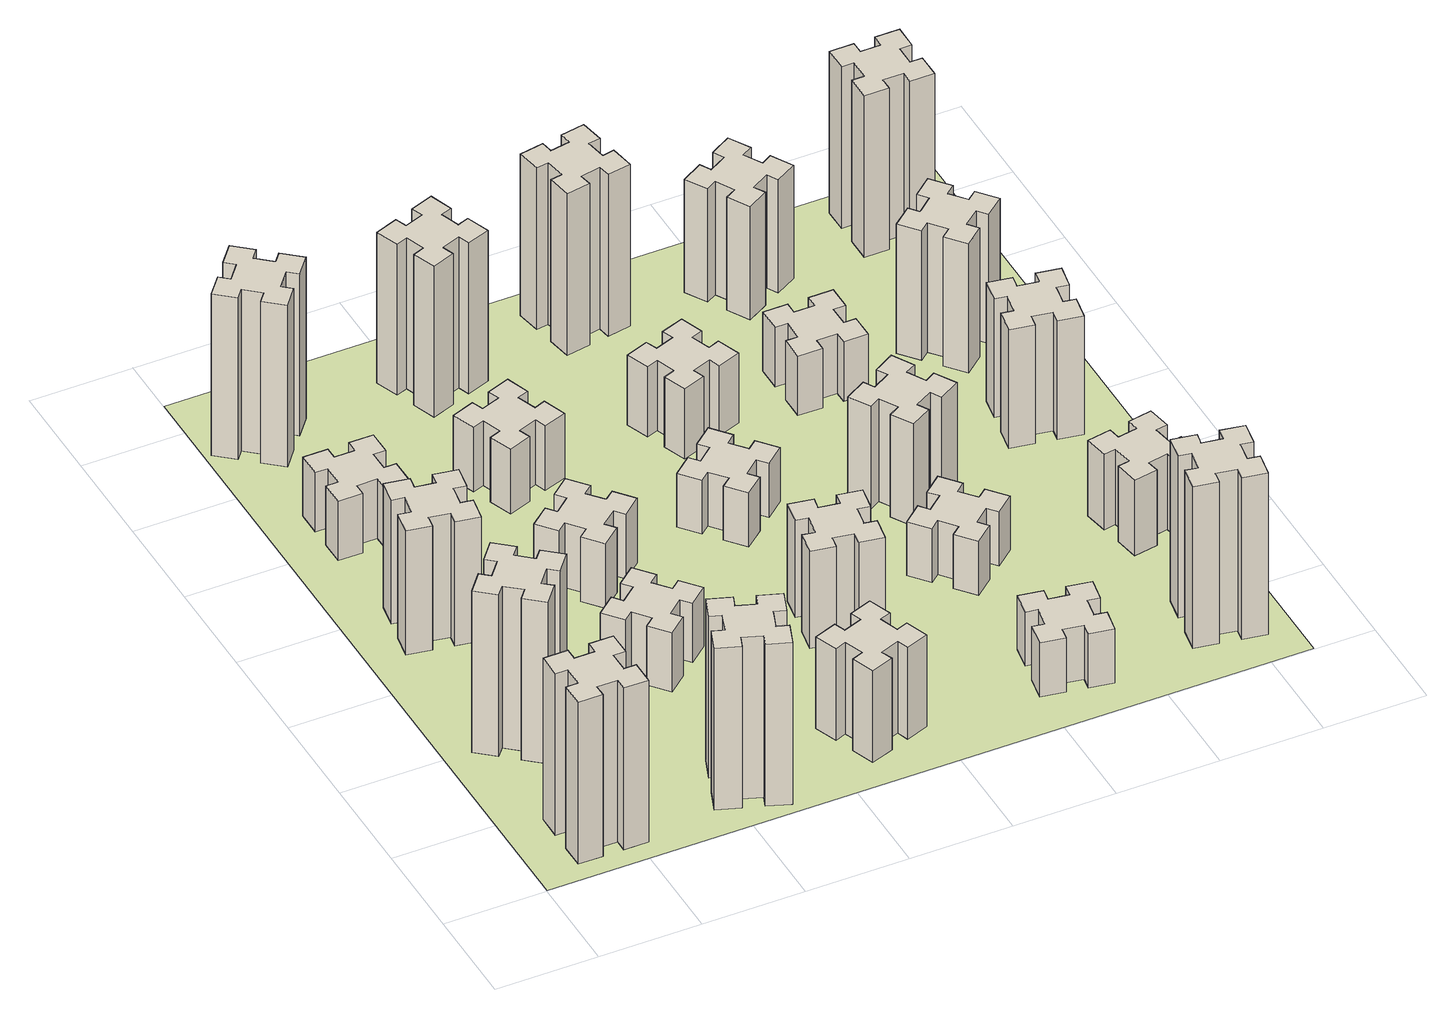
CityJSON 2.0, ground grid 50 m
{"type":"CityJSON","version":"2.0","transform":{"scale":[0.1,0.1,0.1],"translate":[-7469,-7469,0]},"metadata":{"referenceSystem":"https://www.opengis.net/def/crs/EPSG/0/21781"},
"CityObjects":{
"building1":{"type":"Building","attributes":{"class":"1000","function":"1000","usage":"1000","yearOfConstruction":2016,"roofType":"1000","measuredHeight":90,"storeysAboveGround":30,"storeysBelowGround":0},"geometry":[{"type":"Solid","lod":"1","boundaries":[[[[0,1,2,3,4,5,6,7,8,9,10,11,12,13,14,15,16,17,18,19]],[[17,16,20,21]],[[16,15,22,20]],[[15,14,23,22]],[[14,13,24,23]],[[13,12,25,24]],[[12,11,26,25]],[[11,10,27,26]],[[10,9,28,27]],[[9,8,29,28]],[[8,7,30,29]],[[7,6,31,30]],[[6,5,32,31]],[[5,4,33,32]],[[4,3,34,33]],[[3,2,35,34]],[[2,1,36,35]],[[1,0,37,36]],[[0,19,38,37]],[[19,18,39,38]],[[18,17,21,39]],[[24,25,26,27,28,29,30,31,32,33,34,35,36,37,38,39,21,20,22,23]]]]}]},
"building2":{"type":"Building","attributes":{"class":"1000","function":"1000","usage":"1000","yearOfConstruction":2016,"roofType":"1000","measuredHeight":90,"storeysAboveGround":30,"storeysBelowGround":0},"geometry":[{"type":"Solid","lod":"1","boundaries":[[[[40,41,42,43,44,45,46,47,48,49,50,51,52,53,54,55,56,57,58,59]],[[57,56,60,61]],[[56,55,62,60]],[[55,54,63,62]],[[54,53,64,63]],[[53,52,65,64]],[[52,51,66,65]],[[51,50,67,66]],[[50,49,68,67]],[[49,48,69,68]],[[48,47,70,69]],[[47,46,71,70]],[[46,45,72,71]],[[45,44,73,72]],[[44,43,74,73]],[[43,42,75,74]],[[42,41,76,75]],[[41,40,77,76]],[[40,59,78,77]],[[59,58,79,78]],[[58,57,61,79]],[[64,65,66,67,68,69,70,71,72,73,74,75,76,77,78,79,61,60,62,63]]]]}]},
"building3":{"type":"Building","attributes":{"class":"1000","function":"1000","usage":"1000","yearOfConstruction":2016,"roofType":"1000","measuredHeight":69,"storeysAboveGround":30,"storeysBelowGround":0},"geometry":[{"type":"Solid","lod":"1","boundaries":[[[[80,81,82,83,84,85,86,87,88,89,90,91,92,93,94,95,96,97,98,99]],[[97,96,100,101]],[[96,95,102,100]],[[95,94,103,102]],[[94,93,104,103]],[[93,92,105,104]],[[92,91,106,105]],[[91,90,107,106]],[[90,89,108,107]],[[89,88,109,108]],[[88,87,110,109]],[[87,86,111,110]],[[86,85,112,111]],[[85,84,113,112]],[[84,83,114,113]],[[83,82,115,114]],[[82,81,116,115]],[[81,80,117,116]],[[80,99,118,117]],[[99,98,119,118]],[[98,97,101,119]],[[104,105,106,107,108,109,110,111,112,113,114,115,116,117,118,119,101,100,102,103]]]]}]},
"building4":{"type":"Building","attributes":{"class":"1000","function":"1000","usage":"1000","yearOfConstruction":2016,"roofType":"1000","measuredHeight":33,"storeysAboveGround":30,"storeysBelowGround":0},"geometry":[{"type":"Solid","lod":"1","boundaries":[[[[120,121,122,123,124,125,126,127,128,129,130,131,132,133,134,135,136,137,138,139]],[[137,136,140,141]],[[136,135,142,140]],[[135,134,143,142]],[[134,133,144,143]],[[133,132,145,144]],[[132,131,146,145]],[[131,130,147,146]],[[130,129,148,147]],[[129,128,149,148]],[[128,127,150,149]],[[127,126,151,150]],[[126,125,152,151]],[[125,124,153,152]],[[124,123,154,153]],[[123,122,155,154]],[[122,121,156,155]],[[121,120,157,156]],[[120,139,158,157]],[[139,138,159,158]],[[138,137,141,159]],[[144,145,146,147,148,149,150,151,152,153,154,155,156,157,158,159,141,140,142,143]]]]}]},
"building5":{"type":"Building","attributes":{"class":"1000","function":"1000","usage":"1000","yearOfConstruction":2016,"roofType":"1000","measuredHeight":90,"storeysAboveGround":30,"storeysBelowGround":0},"geometry":[{"type":"Solid","lod":"1","boundaries":[[[[160,161,162,163,164,165,166,167,168,169,170,171,172,173,174,175,176,177,178,179]],[[177,176,180,181]],[[176,175,182,180]],[[175,174,183,182]],[[174,173,184,183]],[[173,172,185,184]],[[172,171,186,185]],[[171,170,187,186]],[[170,169,188,187]],[[169,168,189,188]],[[168,167,190,189]],[[167,166,191,190]],[[166,165,192,191]],[[165,164,193,192]],[[164,163,194,193]],[[163,162,195,194]],[[162,161,196,195]],[[161,160,197,196]],[[160,179,198,197]],[[179,178,199,198]],[[178,177,181,199]],[[184,185,186,187,188,189,190,191,192,193,194,195,196,197,198,199,181,180,182,183]]]]}]},
"building6":{"type":"Building","attributes":{"class":"1000","function":"1000","usage":"1000","yearOfConstruction":2016,"roofType":"1000","measuredHeight":90,"storeysAboveGround":30,"storeysBelowGround":0},"geometry":[{"type":"Solid","lod":"1","boundaries":[[[[200,201,202,203,204,205,206,207,208,209,210,211,212,213,214,215,216,217,218,219]],[[217,216,220,221]],[[216,215,222,220]],[[215,214,223,222]],[[214,213,224,223]],[[213,212,225,224]],[[212,211,226,225]],[[211,210,227,226]],[[210,209,228,227]],[[209,208,229,228]],[[208,207,230,229]],[[207,206,231,230]],[[206,205,232,231]],[[205,204,233,232]],[[204,203,234,233]],[[203,202,235,234]],[[202,201,236,235]],[[201,200,237,236]],[[200,219,238,237]],[[219,218,239,238]],[[218,217,221,239]],[[224,225,226,227,228,229,230,231,232,233,234,235,236,237,238,239,221,220,222,223]]]]}]},
"building7":{"type":"Building","attributes":{"class":"1000","function":"1000","usage":"1000","yearOfConstruction":2016,"roofType":"1000","measuredHeight":33,"storeysAboveGround":30,"storeysBelowGround":0},"geometry":[{"type":"Solid","lod":"1","boundaries":[[[[240,241,242,243,244,245,246,247,248,249,250,251,252,253,254,255,256,257,258,259]],[[257,256,260,261]],[[256,255,262,260]],[[255,254,263,262]],[[254,253,264,263]],[[253,252,265,264]],[[252,251,266,265]],[[251,250,267,266]],[[250,249,268,267]],[[249,248,269,268]],[[248,247,270,269]],[[247,246,271,270]],[[246,245,272,271]],[[245,244,273,272]],[[244,243,274,273]],[[243,242,275,274]],[[242,241,276,275]],[[241,240,277,276]],[[240,259,278,277]],[[259,258,279,278]],[[258,257,261,279]],[[264,265,266,267,268,269,270,271,272,273,274,275,276,277,278,279,261,260,262,263]]]]}]},
"building8":{"type":"Building","attributes":{"class":"1000","function":"1000","usage":"1000","yearOfConstruction":2016,"roofType":"1000","measuredHeight":36,"storeysAboveGround":30,"storeysBelowGround":0},"geometry":[{"type":"Solid","lod":"1","boundaries":[[[[280,281,282,283,284,285,286,287,288,289,290,291,292,293,294,295,296,297,298,299]],[[297,296,300,301]],[[296,295,302,300]],[[295,294,303,302]],[[294,293,304,303]],[[293,292,305,304]],[[292,291,306,305]],[[291,290,307,306]],[[290,289,308,307]],[[289,288,309,308]],[[288,287,310,309]],[[287,286,311,310]],[[286,285,312,311]],[[285,284,313,312]],[[284,283,314,313]],[[283,282,315,314]],[[282,281,316,315]],[[281,280,317,316]],[[280,299,318,317]],[[299,298,319,318]],[[298,297,301,319]],[[304,305,306,307,308,309,310,311,312,313,314,315,316,317,318,319,301,300,302,303]]]]}]},
"building9":{"type":"Building","attributes":{"class":"1000","function":"1000","usage":"1000","yearOfConstruction":2016,"roofType":"1000","measuredHeight":51,"storeysAboveGround":30,"storeysBelowGround":0},"geometry":[{"type":"Solid","lod":"1","boundaries":[[[[320,321,322,323,324,325,326,327,328,329,330,331,332,333,334,335,336,337,338,339]],[[337,336,340,341]],[[336,335,342,340]],[[335,334,343,342]],[[334,333,344,343]],[[333,332,345,344]],[[332,331,346,345]],[[331,330,347,346]],[[330,329,348,347]],[[329,328,349,348]],[[328,327,350,349]],[[327,326,351,350]],[[326,325,352,351]],[[325,324,353,352]],[[324,323,354,353]],[[323,322,355,354]],[[322,321,356,355]],[[321,320,357,356]],[[320,339,358,357]],[[339,338,359,358]],[[338,337,341,359]],[[344,345,346,347,348,349,350,351,352,353,354,355,356,357,358,359,341,340,342,343]]]]}]},
"building10":{"type":"Building","attributes":{"class":"1000","function":"1000","usage":"1000","yearOfConstruction":2016,"roofType":"1000","measuredHeight":36,"storeysAboveGround":30,"storeysBelowGround":0},"geometry":[{"type":"Solid","lod":"1","boundaries":[[[[360,361,362,363,364,365,366,367,368,369,370,371,372,373,374,375,376,377,378,379]],[[377,376,380,381]],[[376,375,382,380]],[[375,374,383,382]],[[374,373,384,383]],[[373,372,385,384]],[[372,371,386,385]],[[371,370,387,386]],[[370,369,388,387]],[[369,368,389,388]],[[368,367,390,389]],[[367,366,391,390]],[[366,365,392,391]],[[365,364,393,392]],[[364,363,394,393]],[[363,362,395,394]],[[362,361,396,395]],[[361,360,397,396]],[[360,379,398,397]],[[379,378,399,398]],[[378,377,381,399]],[[384,385,386,387,388,389,390,391,392,393,394,395,396,397,398,399,381,380,382,383]]]]}]},
"building11":{"type":"Building","attributes":{"class":"1000","function":"1000","usage":"1000","yearOfConstruction":2016,"roofType":"1000","measuredHeight":84,"storeysAboveGround":30,"storeysBelowGround":0},"geometry":[{"type":"Solid","lod":"1","boundaries":[[[[400,401,402,403,404,405,406,407,408,409,410,411,412,413,414,415,416,417,418,419]],[[417,416,420,421]],[[416,415,422,420]],[[415,414,423,422]],[[414,413,424,423]],[[413,412,425,424]],[[412,411,426,425]],[[411,410,427,426]],[[410,409,428,427]],[[409,408,429,428]],[[408,407,430,429]],[[407,406,431,430]],[[406,405,432,431]],[[405,404,433,432]],[[404,403,434,433]],[[403,402,435,434]],[[402,401,436,435]],[[401,400,437,436]],[[400,419,438,437]],[[419,418,439,438]],[[418,417,421,439]],[[424,425,426,427,428,429,430,431,432,433,434,435,436,437,438,439,421,420,422,423]]]]}]},
"building12":{"type":"Building","attributes":{"class":"1000","function":"1000","usage":"1000","yearOfConstruction":2016,"roofType":"1000","measuredHeight":54,"storeysAboveGround":30,"storeysBelowGround":0},"geometry":[{"type":"Solid","lod":"1","boundaries":[[[[440,441,442,443,444,445,446,447,448,449,450,451,452,453,454,455,456,457,458,459]],[[457,456,460,461]],[[456,455,462,460]],[[455,454,463,462]],[[454,453,464,463]],[[453,452,465,464]],[[452,451,466,465]],[[451,450,467,466]],[[450,449,468,467]],[[449,448,469,468]],[[448,447,470,469]],[[447,446,471,470]],[[446,445,472,471]],[[445,444,473,472]],[[444,443,474,473]],[[443,442,475,474]],[[442,441,476,475]],[[441,440,477,476]],[[440,459,478,477]],[[459,458,479,478]],[[458,457,461,479]],[[464,465,466,467,468,469,470,471,472,473,474,475,476,477,478,479,461,460,462,463]]]]}]},
"building13":{"type":"Building","attributes":{"class":"1000","function":"1000","usage":"1000","yearOfConstruction":2016,"roofType":"1000","measuredHeight":30,"storeysAboveGround":30,"storeysBelowGround":0},"geometry":[{"type":"Solid","lod":"1","boundaries":[[[[480,481,482,483,484,485,486,487,488,489,490,491,492,493,494,495,496,497,498,499]],[[497,496,500,501]],[[496,495,502,500]],[[495,494,503,502]],[[494,493,504,503]],[[493,492,505,504]],[[492,491,506,505]],[[491,490,507,506]],[[490,489,508,507]],[[489,488,509,508]],[[488,487,510,509]],[[487,486,511,510]],[[486,485,512,511]],[[485,484,513,512]],[[484,483,514,513]],[[483,482,515,514]],[[482,481,516,515]],[[481,480,517,516]],[[480,499,518,517]],[[499,498,519,518]],[[498,497,501,519]],[[504,505,506,507,508,509,510,511,512,513,514,515,516,517,518,519,501,500,502,503]]]]}]},
"building14":{"type":"Building","attributes":{"class":"1000","function":"1000","usage":"1000","yearOfConstruction":2016,"roofType":"1000","measuredHeight":39,"storeysAboveGround":30,"storeysBelowGround":0},"geometry":[{"type":"Solid","lod":"1","boundaries":[[[[520,521,522,523,524,525,526,527,528,529,530,531,532,533,534,535,536,537,538,539]],[[537,536,540,541]],[[536,535,542,540]],[[535,534,543,542]],[[534,533,544,543]],[[533,532,545,544]],[[532,531,546,545]],[[531,530,547,546]],[[530,529,548,547]],[[529,528,549,548]],[[528,527,550,549]],[[527,526,551,550]],[[526,525,552,551]],[[525,524,553,552]],[[524,523,554,553]],[[523,522,555,554]],[[522,521,556,555]],[[521,520,557,556]],[[520,539,558,557]],[[539,538,559,558]],[[538,537,541,559]],[[544,545,546,547,548,549,550,551,552,553,554,555,556,557,558,559,541,540,542,543]]]]}]},
"building15":{"type":"Building","attributes":{"class":"1000","function":"1000","usage":"1000","yearOfConstruction":2016,"roofType":"1000","measuredHeight":30,"storeysAboveGround":30,"storeysBelowGround":0},"geometry":[{"type":"Solid","lod":"1","boundaries":[[[[560,561,562,563,564,565,566,567,568,569,570,571,572,573,574,575,576,577,578,579]],[[577,576,580,581]],[[576,575,582,580]],[[575,574,583,582]],[[574,573,584,583]],[[573,572,585,584]],[[572,571,586,585]],[[571,570,587,586]],[[570,569,588,587]],[[569,568,589,588]],[[568,567,590,589]],[[567,566,591,590]],[[566,565,592,591]],[[565,564,593,592]],[[564,563,594,593]],[[563,562,595,594]],[[562,561,596,595]],[[561,560,597,596]],[[560,579,598,597]],[[579,578,599,598]],[[578,577,581,599]],[[584,585,586,587,588,589,590,591,592,593,594,595,596,597,598,599,581,580,582,583]]]]}]},
"building16":{"type":"Building","attributes":{"class":"1000","function":"1000","usage":"1000","yearOfConstruction":2016,"roofType":"1000","measuredHeight":90,"storeysAboveGround":30,"storeysBelowGround":0},"geometry":[{"type":"Solid","lod":"1","boundaries":[[[[600,601,602,603,604,605,606,607,608,609,610,611,612,613,614,615,616,617,618,619]],[[617,616,620,621]],[[616,615,622,620]],[[615,614,623,622]],[[614,613,624,623]],[[613,612,625,624]],[[612,611,626,625]],[[611,610,627,626]],[[610,609,628,627]],[[609,608,629,628]],[[608,607,630,629]],[[607,606,631,630]],[[606,605,632,631]],[[605,604,633,632]],[[604,603,634,633]],[[603,602,635,634]],[[602,601,636,635]],[[601,600,637,636]],[[600,619,638,637]],[[619,618,639,638]],[[618,617,621,639]],[[624,625,626,627,628,629,630,631,632,633,634,635,636,637,638,639,621,620,622,623]]]]}]},
"building17":{"type":"Building","attributes":{"class":"1000","function":"1000","usage":"1000","yearOfConstruction":2016,"roofType":"1000","measuredHeight":30,"storeysAboveGround":30,"storeysBelowGround":0},"geometry":[{"type":"Solid","lod":"1","boundaries":[[[[640,641,642,643,644,645,646,647,648,649,650,651,652,653,654,655,656,657,658,659]],[[657,656,660,661]],[[656,655,662,660]],[[655,654,663,662]],[[654,653,664,663]],[[653,652,665,664]],[[652,651,666,665]],[[651,650,667,666]],[[650,649,668,667]],[[649,648,669,668]],[[648,647,670,669]],[[647,646,671,670]],[[646,645,672,671]],[[645,644,673,672]],[[644,643,674,673]],[[643,642,675,674]],[[642,641,676,675]],[[641,640,677,676]],[[640,659,678,677]],[[659,658,679,678]],[[658,657,661,679]],[[664,665,666,667,668,669,670,671,672,673,674,675,676,677,678,679,661,660,662,663]]]]}]},
"building18":{"type":"Building","attributes":{"class":"1000","function":"1000","usage":"1000","yearOfConstruction":2016,"roofType":"1000","measuredHeight":57,"storeysAboveGround":30,"storeysBelowGround":0},"geometry":[{"type":"Solid","lod":"1","boundaries":[[[[680,681,682,683,684,685,686,687,688,689,690,691,692,693,694,695,696,697,698,699]],[[697,696,700,701]],[[696,695,702,700]],[[695,694,703,702]],[[694,693,704,703]],[[693,692,705,704]],[[692,691,706,705]],[[691,690,707,706]],[[690,689,708,707]],[[689,688,709,708]],[[688,687,710,709]],[[687,686,711,710]],[[686,685,712,711]],[[685,684,713,712]],[[684,683,714,713]],[[683,682,715,714]],[[682,681,716,715]],[[681,680,717,716]],[[680,699,718,717]],[[699,698,719,718]],[[698,697,701,719]],[[704,705,706,707,708,709,710,711,712,713,714,715,716,717,718,719,701,700,702,703]]]]}]},
"building19":{"type":"Building","attributes":{"class":"1000","function":"1000","usage":"1000","yearOfConstruction":2016,"roofType":"1000","measuredHeight":33,"storeysAboveGround":30,"storeysBelowGround":0},"geometry":[{"type":"Solid","lod":"1","boundaries":[[[[720,721,722,723,724,725,726,727,728,729,730,731,732,733,734,735,736,737,738,739]],[[737,736,740,741]],[[736,735,742,740]],[[735,734,743,742]],[[734,733,744,743]],[[733,732,745,744]],[[732,731,746,745]],[[731,730,747,746]],[[730,729,748,747]],[[729,728,749,748]],[[728,727,750,749]],[[727,726,751,750]],[[726,725,752,751]],[[725,724,753,752]],[[724,723,754,753]],[[723,722,755,754]],[[722,721,756,755]],[[721,720,757,756]],[[720,739,758,757]],[[739,738,759,758]],[[738,737,741,759]],[[744,745,746,747,748,749,750,751,752,753,754,755,756,757,758,759,741,740,742,743]]]]}]},
"building20":{"type":"Building","attributes":{"class":"1000","function":"1000","usage":"1000","yearOfConstruction":2016,"roofType":"1000","measuredHeight":90,"storeysAboveGround":30,"storeysBelowGround":0},"geometry":[{"type":"Solid","lod":"1","boundaries":[[[[760,761,762,763,764,765,766,767,768,769,770,771,772,773,774,775,776,777,778,779]],[[777,776,780,781]],[[776,775,782,780]],[[775,774,783,782]],[[774,773,784,783]],[[773,772,785,784]],[[772,771,786,785]],[[771,770,787,786]],[[770,769,788,787]],[[769,768,789,788]],[[768,767,790,789]],[[767,766,791,790]],[[766,765,792,791]],[[765,764,793,792]],[[764,763,794,793]],[[763,762,795,794]],[[762,761,796,795]],[[761,760,797,796]],[[760,779,798,797]],[[779,778,799,798]],[[778,777,781,799]],[[784,785,786,787,788,789,790,791,792,793,794,795,796,797,798,799,781,780,782,783]]]]}]},
"building21":{"type":"Building","attributes":{"class":"1000","function":"1000","usage":"1000","yearOfConstruction":2016,"roofType":"1000","measuredHeight":63,"storeysAboveGround":30,"storeysBelowGround":0},"geometry":[{"type":"Solid","lod":"1","boundaries":[[[[800,801,802,803,804,805,806,807,808,809,810,811,812,813,814,815,816,817,818,819]],[[817,816,820,821]],[[816,815,822,820]],[[815,814,823,822]],[[814,813,824,823]],[[813,812,825,824]],[[812,811,826,825]],[[811,810,827,826]],[[810,809,828,827]],[[809,808,829,828]],[[808,807,830,829]],[[807,806,831,830]],[[806,805,832,831]],[[805,804,833,832]],[[804,803,834,833]],[[803,802,835,834]],[[802,801,836,835]],[[801,800,837,836]],[[800,819,838,837]],[[819,818,839,838]],[[818,817,821,839]],[[824,825,826,827,828,829,830,831,832,833,834,835,836,837,838,839,821,820,822,823]]]]}]},
"building22":{"type":"Building","attributes":{"class":"1000","function":"1000","usage":"1000","yearOfConstruction":2016,"roofType":"1000","measuredHeight":42,"storeysAboveGround":30,"storeysBelowGround":0},"geometry":[{"type":"Solid","lod":"1","boundaries":[[[[840,841,842,843,844,845,846,847,848,849,850,851,852,853,854,855,856,857,858,859]],[[857,856,860,861]],[[856,855,862,860]],[[855,854,863,862]],[[854,853,864,863]],[[853,852,865,864]],[[852,851,866,865]],[[851,850,867,866]],[[850,849,868,867]],[[849,848,869,868]],[[848,847,870,869]],[[847,846,871,870]],[[846,845,872,871]],[[845,844,873,872]],[[844,843,874,873]],[[843,842,875,874]],[[842,841,876,875]],[[841,840,877,876]],[[840,859,878,877]],[[859,858,879,878]],[[858,857,861,879]],[[864,865,866,867,868,869,870,871,872,873,874,875,876,877,878,879,861,860,862,863]]]]}]},
"building23":{"type":"Building","attributes":{"class":"1000","function":"1000","usage":"1000","yearOfConstruction":2016,"roofType":"1000","measuredHeight":66,"storeysAboveGround":30,"storeysBelowGround":0},"geometry":[{"type":"Solid","lod":"1","boundaries":[[[[880,881,882,883,884,885,886,887,888,889,890,891,892,893,894,895,896,897,898,899]],[[897,896,900,901]],[[896,895,902,900]],[[895,894,903,902]],[[894,893,904,903]],[[893,892,905,904]],[[892,891,906,905]],[[891,890,907,906]],[[890,889,908,907]],[[889,888,909,908]],[[888,887,910,909]],[[887,886,911,910]],[[886,885,912,911]],[[885,884,913,912]],[[884,883,914,913]],[[883,882,915,914]],[[882,881,916,915]],[[881,880,917,916]],[[880,899,918,917]],[[899,898,919,918]],[[898,897,901,919]],[[904,905,906,907,908,909,910,911,912,913,914,915,916,917,918,919,901,900,902,903]]]]}]},
"building24":{"type":"Building","attributes":{"class":"1000","function":"1000","usage":"1000","yearOfConstruction":2016,"roofType":"1000","measuredHeight":72,"storeysAboveGround":30,"storeysBelowGround":0},"geometry":[{"type":"Solid","lod":"1","boundaries":[[[[920,921,922,923,924,925,926,927,928,929,930,931,932,933,934,935,936,937,938,939]],[[937,936,940,941]],[[936,935,942,940]],[[935,934,943,942]],[[934,933,944,943]],[[933,932,945,944]],[[932,931,946,945]],[[931,930,947,946]],[[930,929,948,947]],[[929,928,949,948]],[[928,927,950,949]],[[927,926,951,950]],[[926,925,952,951]],[[925,924,953,952]],[[924,923,954,953]],[[923,922,955,954]],[[922,921,956,955]],[[921,920,957,956]],[[920,939,958,957]],[[939,938,959,958]],[[938,937,941,959]],[[944,945,946,947,948,949,950,951,952,953,954,955,956,957,958,959,941,940,942,943]]]]}]},
"building25":{"type":"Building","attributes":{"class":"1000","function":"1000","usage":"1000","yearOfConstruction":2016,"roofType":"1000","measuredHeight":90,"storeysAboveGround":30,"storeysBelowGround":0},"geometry":[{"type":"Solid","lod":"1","boundaries":[[[[960,961,962,963,964,965,966,967,968,969,970,971,972,973,974,975,976,977,978,979]],[[977,976,980,981]],[[976,975,982,980]],[[975,974,983,982]],[[974,973,984,983]],[[973,972,985,984]],[[972,971,986,985]],[[971,970,987,986]],[[970,969,988,987]],[[969,968,989,988]],[[968,967,990,989]],[[967,966,991,990]],[[966,965,992,991]],[[965,964,993,992]],[[964,963,994,993]],[[963,962,995,994]],[[962,961,996,995]],[[961,960,997,996]],[[960,979,998,997]],[[979,978,999,998]],[[978,977,981,999]],[[984,985,986,987,988,989,990,991,992,993,994,995,996,997,998,999,981,980,982,983]]]]}]},
"landuse1":{"type":"LandUse","attributes":{"name":"plot1","function":"1010"},"geometry":[{"type":"MultiSurface","lod":"1","boundaries":[[[1000,1001,1002,1003]]]}]}
},
"vertices":[
[265,325,0],[265,225,0],[205,225,0],[205,105,0],[325,105,0],[325,165,0],[425,165,0],[425,105,0],[545,105,0],[545,225,0],[485,225,0],[485,325,0],[545,325,0],[545,445,0],[425,445,0],[425,385,0],[325,385,0],[325,445,0],[205,445,0],[205,325,0],[325,385,900],[325,445,900],[425,385,900],[425,445,900],[545,445,900],[545,325,900],[485,325,900],[485,225,900],[545,225,900],[545,105,900],[425,105,900],[425,165,900],[325,165,900],[325,105,900],[205,105,900],[205,225,900],[265,225,900],[265,325,900],[205,325,900],[205,445,900],
[484,1067,0],[408,1132,0],[446,1178,0],[354,1255,0],[277,1163,0],[323,1124,0],[259,1048,0],[213,1086,0],[136,994,0],[228,917,0],[266,963,0],[343,899,0],[304,853,0],[396,776,0],[473,868,0],[427,906,0],[492,983,0],[538,944,0],[615,1036,0],[523,1113,0],[492,983,900],[538,944,900],[427,906,900],[473,868,900],[396,776,900],[304,853,900],[343,899,900],[266,963,900],[228,917,900],[136,994,900],[213,1086,900],[259,1048,900],[323,1124,900],[277,1163,900],[354,1255,900],[446,1178,900],[408,1132,900],[484,1067,900],[523,1113,900],[615,1036,900],
[475,1787,0],[492,1885,0],[551,1875,0],[572,1993,0],[454,2014,0],[444,1955,0],[345,1972,0],[356,2031,0],[237,2052,0],[217,1934,0],[276,1924,0],[258,1825,0],[199,1836,0],[178,1717,0],[297,1697,0],[307,1756,0],[405,1738,0],[395,1679,0],[513,1658,0],[534,1777,0],[405,1738,690],[395,1679,690],[307,1756,690],[297,1697,690],[178,1717,690],[199,1836,690],[258,1825,690],[276,1924,690],[217,1934,690],[237,2052,690],[356,2031,690],[345,1972,690],[444,1955,690],[454,2014,690],[572,1993,690],[551,1875,690],[492,1885,690],[475,1787,690],[534,1777,690],[513,1658,690],
[485,2545,0],[485,2645,0],[545,2645,0],[545,2765,0],[425,2765,0],[425,2705,0],[325,2705,0],[325,2765,0],[205,2765,0],[205,2645,0],[265,2645,0],[265,2545,0],[205,2545,0],[205,2425,0],[325,2425,0],[325,2485,0],[425,2485,0],[425,2425,0],[545,2425,0],[545,2545,0],[425,2485,330],[425,2425,330],[325,2485,330],[325,2425,330],[205,2425,330],[205,2545,330],[265,2545,330],[265,2645,330],[205,2645,330],[205,2765,330],[325,2765,330],[325,2705,330],[425,2705,330],[425,2765,330],[545,2765,330],[545,2645,330],[485,2645,330],[485,2545,330],[545,2545,330],[545,2425,330],
[1029,360,0],[995,266,0],[939,287,0],[897,174,0],[1010,133,0],[1031,189,0],[1125,155,0],[1104,99,0],[1217,57,0],[1258,170,0],[1202,191,0],[1236,285,0],[1292,264,0],[1333,377,0],[1220,418,0],[1200,362,0],[1106,396,0],[1127,452,0],[1014,493,0],[973,380,0],[1106,396,900],[1127,452,900],[1200,362,900],[1220,418,900],[1333,377,900],[1292,264,900],[1236,285,900],[1202,191,900],[1258,170,900],[1217,57,900],[1104,99,900],[1125,155,900],[1031,189,900],[1010,133,900],[897,174,900],[939,287,900],[995,266,900],[1029,360,900],[973,380,900],[1014,493,900],
[384,3387,0],[308,3452,0],[346,3498,0],[254,3575,0],[177,3483,0],[223,3444,0],[159,3368,0],[113,3406,0],[36,3314,0],[128,3237,0],[166,3283,0],[243,3219,0],[204,3173,0],[296,3096,0],[373,3188,0],[327,3226,0],[392,3303,0],[438,3264,0],[515,3356,0],[423,3433,0],[392,3303,900],[438,3264,900],[327,3226,900],[373,3188,900],[296,3096,900],[204,3173,900],[243,3219,900],[166,3283,900],[128,3237,900],[36,3314,900],[113,3406,900],[159,3368,900],[223,3444,900],[177,3483,900],[254,3575,900],[346,3498,900],[308,3452,900],[384,3387,900],[423,3433,900],[515,3356,900],
[1083,1332,0],[1006,1267,0],[968,1313,0],[876,1236,0],[953,1144,0],[999,1183,0],[1063,1106,0],[1017,1068,0],[1094,976,0],[1186,1053,0],[1148,1099,0],[1224,1163,0],[1263,1117,0],[1355,1194,0],[1278,1286,0],[1232,1248,0],[1167,1324,0],[1213,1363,0],[1136,1455,0],[1044,1378,0],[1167,1324,330],[1213,1363,330],[1232,1248,330],[1278,1286,330],[1355,1194,330],[1263,1117,330],[1224,1163,330],[1148,1099,330],[1186,1053,330],[1094,976,330],[1017,1068,330],[1063,1106,330],[999,1183,330],[953,1144,330],[876,1236,330],[968,1313,330],[1006,1267,330],[1083,1332,330],[1044,1378,330],[1136,1455,330],
[1083,1972,0],[1006,1907,0],[968,1953,0],[876,1876,0],[953,1784,0],[999,1823,0],[1063,1746,0],[1017,1708,0],[1094,1616,0],[1186,1693,0],[1148,1739,0],[1224,1803,0],[1263,1757,0],[1355,1834,0],[1278,1926,0],[1232,1888,0],[1167,1964,0],[1213,2003,0],[1136,2095,0],[1044,2018,0],[1167,1964,360],[1213,2003,360],[1232,1888,360],[1278,1926,360],[1355,1834,360],[1263,1757,360],[1224,1803,360],[1148,1739,360],[1186,1693,360],[1094,1616,360],[1017,1708,360],[1063,1746,360],[999,1823,360],[953,1784,360],[876,1876,360],[968,1953,360],[1006,1907,360],[1083,1972,360],[1044,2018,360],[1136,2095,360],
[1765,496,0],[1671,462,0],[1650,518,0],[1537,477,0],[1579,364,0],[1635,385,0],[1669,291,0],[1613,270,0],[1654,157,0],[1767,199,0],[1746,255,0],[1840,289,0],[1860,233,0],[1973,274,0],[1932,387,0],[1876,366,0],[1842,460,0],[1898,480,0],[1857,593,0],[1744,552,0],[1842,460,510],[1898,480,510],[1876,366,510],[1932,387,510],[1973,274,510],[1860,233,510],[1840,289,510],[1746,255,510],[1767,199,510],[1654,157,510],[1613,270,510],[1669,291,510],[1635,385,510],[1579,364,510],[1537,477,510],[1650,518,510],[1671,462,510],[1765,496,510],[1744,552,510],[1857,593,510],
[1106,2475,0],[1200,2509,0],[1220,2453,0],[1333,2494,0],[1292,2607,0],[1236,2586,0],[1202,2680,0],[1258,2700,0],[1217,2813,0],[1104,2772,0],[1125,2716,0],[1031,2682,0],[1010,2738,0],[897,2697,0],[939,2584,0],[995,2605,0],[1029,2511,0],[973,2490,0],[1014,2377,0],[1127,2419,0],[1029,2511,360],[973,2490,360],[995,2605,360],[939,2584,360],[897,2697,360],[1010,2738,360],[1031,2682,360],[1125,2716,360],[1104,2772,360],[1217,2813,360],[1258,2700,360],[1202,2680,360],[1236,2586,360],[1292,2607,360],[1333,2494,360],[1220,2453,360],[1200,2509,360],[1106,2475,360],[1127,2419,360],[1014,2377,360],
[1125,3456,0],[1031,3422,0],[1010,3478,0],[897,3437,0],[939,3324,0],[995,3345,0],[1029,3251,0],[973,3230,0],[1014,3117,0],[1127,3159,0],[1106,3215,0],[1200,3249,0],[1220,3193,0],[1333,3234,0],[1292,3347,0],[1236,3326,0],[1202,3420,0],[1258,3440,0],[1217,3553,0],[1104,3512,0],[1202,3420,840],[1258,3440,840],[1236,3326,840],[1292,3347,840],[1333,3234,840],[1220,3193,840],[1200,3249,840],[1106,3215,840],[1127,3159,840],[1014,3117,840],[973,3230,840],[1029,3251,840],[995,3345,840],[939,3324,840],[897,3437,840],[1010,3478,840],[1031,3422,840],[1125,3456,840],[1104,3512,840],[1217,3553,840],
[2055,1047,0],[2072,1145,0],[2131,1135,0],[2152,1253,0],[2034,1274,0],[2024,1215,0],[1925,1232,0],[1936,1291,0],[1817,1312,0],[1797,1194,0],[1856,1184,0],[1838,1085,0],[1779,1096,0],[1758,977,0],[1877,957,0],[1887,1016,0],[1985,998,0],[1975,939,0],[2093,918,0],[2114,1037,0],[1985,998,540],[1975,939,540],[1887,1016,540],[1877,957,540],[1758,977,540],[1779,1096,540],[1838,1085,540],[1856,1184,540],[1797,1194,540],[1817,1312,540],[1936,1291,540],[1925,1232,540],[2024,1215,540],[2034,1274,540],[2152,1253,540],[2131,1135,540],[2072,1145,540],[2055,1047,540],[2114,1037,540],[2093,918,540],
[1972,1988,0],[1907,2064,0],[1953,2103,0],[1876,2195,0],[1784,2118,0],[1823,2072,0],[1746,2007,0],[1708,2053,0],[1616,1976,0],[1693,1884,0],[1739,1923,0],[1803,1846,0],[1757,1808,0],[1834,1716,0],[1926,1793,0],[1888,1839,0],[1964,1903,0],[2003,1857,0],[2095,1934,0],[2018,2026,0],[1964,1903,300],[2003,1857,300],[1888,1839,300],[1926,1793,300],[1834,1716,300],[1757,1808,300],[1803,1846,300],[1739,1923,300],[1693,1884,300],[1616,1976,300],[1708,2053,300],[1746,2007,300],[1823,2072,300],[1784,2118,300],[1876,2195,300],[1953,2103,300],[1907,2064,300],[1972,1988,300],[2018,2026,300],[2095,1934,300],
[1946,2475,0],[2040,2509,0],[2060,2453,0],[2173,2494,0],[2132,2607,0],[2076,2586,0],[2042,2680,0],[2098,2700,0],[2057,2813,0],[1944,2772,0],[1965,2716,0],[1871,2682,0],[1850,2738,0],[1737,2697,0],[1779,2584,0],[1835,2605,0],[1869,2511,0],[1813,2490,0],[1854,2377,0],[1967,2419,0],[1869,2511,390],[1813,2490,390],[1835,2605,390],[1779,2584,390],[1737,2697,390],[1850,2738,390],[1871,2682,390],[1965,2716,390],[1944,2772,390],[2057,2813,390],[2098,2700,390],[2042,2680,390],[2076,2586,390],[2132,2607,390],[2173,2494,390],[2060,2453,390],[2040,2509,390],[1946,2475,390],[1967,2419,390],[1854,2377,390],
[2596,444,0],[2578,345,0],[2519,356,0],[2498,237,0],[2617,217,0],[2627,276,0],[2725,258,0],[2715,199,0],[2833,178,0],[2854,297,0],[2795,307,0],[2812,405,0],[2871,395,0],[2892,513,0],[2774,534,0],[2764,475,0],[2665,492,0],[2676,551,0],[2557,572,0],[2537,454,0],[2665,492,300],[2676,551,300],[2764,475,300],[2774,534,300],[2892,513,300],[2871,395,300],[2812,405,300],[2795,307,300],[2854,297,300],[2833,178,300],[2715,199,300],[2725,258,300],[2627,276,300],[2617,217,300],[2498,237,300],[2519,356,300],[2578,345,300],[2596,444,300],[2537,454,300],[2557,572,300],
[1972,3405,0],[1955,3504,0],[2014,3514,0],[1993,3632,0],[1875,3611,0],[1885,3552,0],[1787,3535,0],[1777,3594,0],[1658,3573,0],[1679,3455,0],[1738,3465,0],[1756,3367,0],[1697,3357,0],[1717,3238,0],[1836,3259,0],[1825,3318,0],[1924,3336,0],[1934,3277,0],[2052,3297,0],[2031,3416,0],[1924,3336,900],[1934,3277,900],[1825,3318,900],[1836,3259,900],[1717,3238,900],[1697,3357,900],[1756,3367,900],[1738,3465,900],[1679,3455,900],[1658,3573,900],[1777,3594,900],[1787,3535,900],[1885,3552,900],[1875,3611,900],[1993,3632,900],[2014,3514,900],[1955,3504,900],[1972,3405,900],[2031,3416,900],[2052,3297,900],
[2628,1099,0],[2704,1163,0],[2743,1117,0],[2835,1194,0],[2758,1286,0],[2712,1248,0],[2647,1324,0],[2693,1363,0],[2616,1455,0],[2524,1378,0],[2563,1332,0],[2486,1267,0],[2448,1313,0],[2356,1236,0],[2433,1144,0],[2479,1183,0],[2543,1106,0],[2497,1068,0],[2574,976,0],[2666,1053,0],[2543,1106,300],[2497,1068,300],[2479,1183,300],[2433,1144,300],[2356,1236,300],[2448,1313,300],[2486,1267,300],[2563,1332,300],[2524,1378,300],[2616,1455,300],[2693,1363,300],[2647,1324,300],[2712,1248,300],[2758,1286,300],[2835,1194,300],[2743,1117,300],[2704,1163,300],[2628,1099,300],[2666,1053,300],[2574,976,300],
[2584,1876,0],[2497,1826,0],[2467,1878,0],[2363,1818,0],[2423,1714,0],[2475,1744,0],[2525,1657,0],[2473,1627,0],[2533,1523,0],[2637,1583,0],[2607,1635,0],[2694,1685,0],[2724,1633,0],[2828,1693,0],[2768,1797,0],[2716,1767,0],[2666,1854,0],[2718,1884,0],[2658,1988,0],[2554,1928,0],[2666,1854,570],[2718,1884,570],[2716,1767,570],[2768,1797,570],[2828,1693,570],[2724,1633,570],[2694,1685,570],[2607,1635,570],[2637,1583,570],[2533,1523,570],[2473,1627,570],[2525,1657,570],[2475,1744,570],[2423,1714,570],[2363,1818,570],[2467,1878,570],[2497,1826,570],[2584,1876,570],[2554,1928,570],[2658,1988,570],
[2705,2545,0],[2705,2645,0],[2765,2645,0],[2765,2765,0],[2645,2765,0],[2645,2705,0],[2545,2705,0],[2545,2765,0],[2425,2765,0],[2425,2645,0],[2485,2645,0],[2485,2545,0],[2425,2545,0],[2425,2425,0],[2545,2425,0],[2545,2485,0],[2645,2485,0],[2645,2425,0],[2765,2425,0],[2765,2545,0],[2645,2485,330],[2645,2425,330],[2545,2485,330],[2545,2425,330],[2425,2425,330],[2425,2545,330],[2485,2545,330],[2485,2645,330],[2425,2645,330],[2425,2765,330],[2545,2765,330],[2545,2705,330],[2645,2705,330],[2645,2765,330],[2765,2765,330],[2765,2645,330],[2705,2645,330],[2705,2545,330],[2765,2545,330],[2765,2425,330],
[3504,475,0],[3405,492,0],[3416,551,0],[3297,572,0],[3277,454,0],[3336,444,0],[3318,345,0],[3259,356,0],[3238,237,0],[3357,217,0],[3367,276,0],[3465,258,0],[3455,199,0],[3573,178,0],[3594,297,0],[3535,307,0],[3552,405,0],[3611,395,0],[3632,513,0],[3514,534,0],[3552,405,900],[3611,395,900],[3535,307,900],[3594,297,900],[3573,178,900],[3455,199,900],[3465,258,900],[3367,276,900],[3357,217,900],[3238,237,900],[3259,356,900],[3318,345,900],[3336,444,900],[3277,454,900],[3297,572,900],[3416,551,900],[3405,492,900],[3504,475,900],[3514,534,900],[3632,513,900],
[2716,3347,0],[2666,3434,0],[2718,3464,0],[2658,3568,0],[2554,3508,0],[2584,3456,0],[2497,3406,0],[2467,3458,0],[2363,3398,0],[2423,3294,0],[2475,3324,0],[2525,3237,0],[2473,3207,0],[2533,3103,0],[2637,3163,0],[2607,3215,0],[2694,3265,0],[2724,3213,0],[2828,3273,0],[2768,3377,0],[2694,3265,630],[2724,3213,630],[2607,3215,630],[2637,3163,630],[2533,3103,630],[2473,3207,630],[2525,3237,630],[2475,3324,630],[2423,3294,630],[2363,3398,630],[2467,3458,630],[2497,3406,630],[2584,3456,630],[2554,3508,630],[2658,3568,630],[2718,3464,630],[2666,3434,630],[2716,3347,630],[2768,3377,630],[2828,3273,630],
[3405,998,0],[3504,1016,0],[3514,957,0],[3632,977,0],[3611,1096,0],[3552,1085,0],[3535,1184,0],[3594,1194,0],[3573,1312,0],[3455,1291,0],[3465,1232,0],[3367,1215,0],[3357,1274,0],[3238,1253,0],[3259,1135,0],[3318,1145,0],[3336,1047,0],[3277,1037,0],[3297,918,0],[3416,939,0],[3336,1047,420],[3277,1037,420],[3318,1145,420],[3259,1135,420],[3238,1253,420],[3357,1274,420],[3367,1215,420],[3465,1232,420],[3455,1291,420],[3573,1312,420],[3594,1194,420],[3535,1184,420],[3552,1085,420],[3611,1096,420],[3632,977,420],[3514,957,420],[3504,1016,420],[3405,998,420],[3416,939,420],[3297,918,420],
[3267,1856,0],[3365,1838,0],[3355,1779,0],[3473,1758,0],[3494,1877,0],[3435,1887,0],[3452,1985,0],[3511,1975,0],[3532,2093,0],[3414,2114,0],[3404,2055,0],[3305,2072,0],[3316,2131,0],[3197,2152,0],[3177,2034,0],[3236,2024,0],[3218,1925,0],[3159,1936,0],[3138,1817,0],[3257,1797,0],[3218,1925,660],[3159,1936,660],[3236,2024,660],[3177,2034,660],[3197,2152,660],[3316,2131,660],[3305,2072,660],[3404,2055,660],[3414,2114,660],[3532,2093,660],[3511,1975,660],[3452,1985,660],[3435,1887,660],[3494,1877,660],[3473,1758,660],[3355,1779,660],[3365,1838,660],[3267,1856,660],[3257,1797,660],[3138,1817,660],
[3119,2563,0],[3183,2486,0],[3137,2448,0],[3214,2356,0],[3306,2433,0],[3268,2479,0],[3344,2543,0],[3383,2497,0],[3475,2574,0],[3398,2666,0],[3352,2628,0],[3287,2704,0],[3333,2743,0],[3256,2835,0],[3164,2758,0],[3203,2712,0],[3126,2647,0],[3088,2693,0],[2996,2616,0],[3073,2524,0],[3126,2647,720],[3088,2693,720],[3203,2712,720],[3164,2758,720],[3256,2835,720],[3333,2743,720],[3287,2704,720],[3352,2628,720],[3398,2666,720],[3475,2574,720],[3383,2497,720],[3344,2543,720],[3268,2479,720],[3306,2433,720],[3214,2356,720],[3137,2448,720],[3183,2486,720],[3119,2563,720],[3073,2524,720],[2996,2616,720],
[3285,3325,0],[3385,3325,0],[3385,3265,0],[3505,3265,0],[3505,3385,0],[3445,3385,0],[3445,3485,0],[3505,3485,0],[3505,3605,0],[3385,3605,0],[3385,3545,0],[3285,3545,0],[3285,3605,0],[3165,3605,0],[3165,3485,0],[3225,3485,0],[3225,3385,0],[3165,3385,0],[3165,3265,0],[3285,3265,0],[3225,3385,900],[3165,3385,900],[3225,3485,900],[3165,3485,900],[3165,3605,900],[3285,3605,900],[3285,3545,900],[3385,3545,900],[3385,3605,900],[3505,3605,900],[3505,3485,900],[3445,3485,900],[3445,3385,900],[3505,3385,900],[3505,3265,900],[3385,3265,900],[3385,3325,900],[3285,3325,900],[3285,3265,900],[3165,3265,900],
[5,3705,0],[3705,3705,0],[3705,5,0],[5,5,0]
]}
